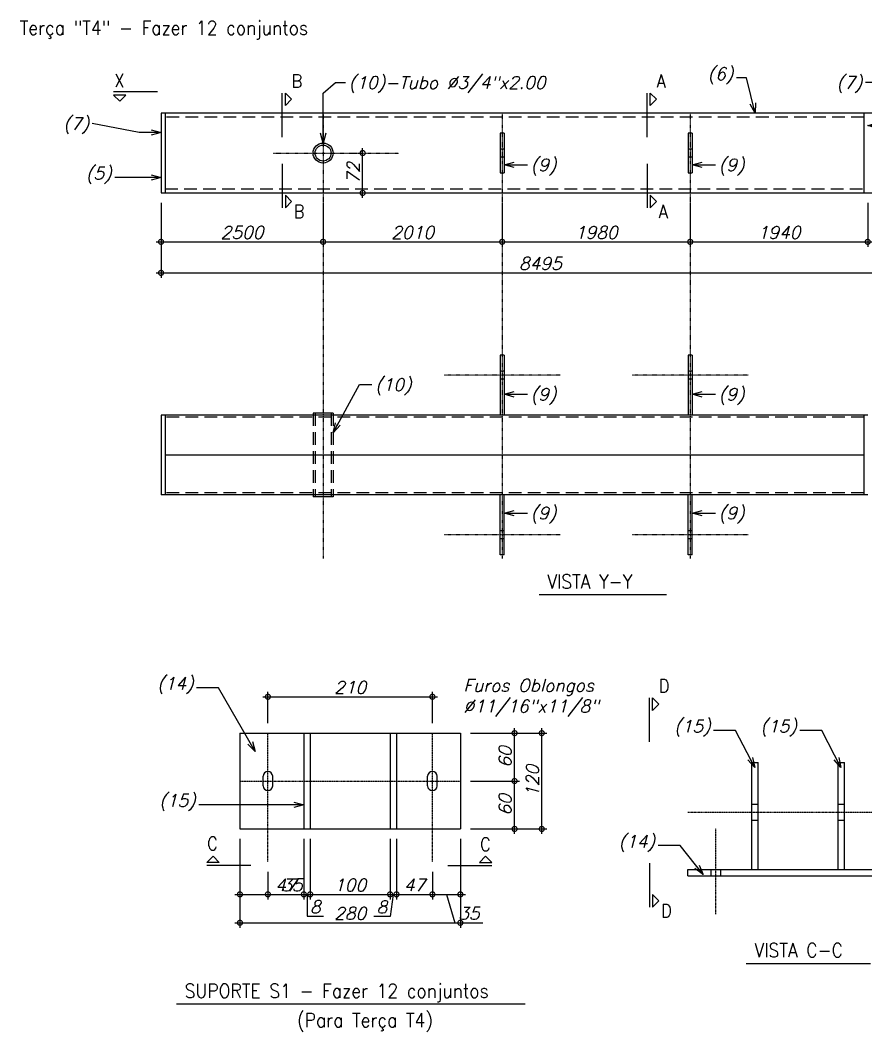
# Model space of a CAD drawing. Header units: millimetres. Extents: x -287396 to 401320, y -174247 to 142644.
# Drawn here: x -114526 to -112409, y 131469 to 134004 of the extents above; entities that cross this region are included whole.
import ezdxf

# ---------------------------------------------------------------- set-up
doc = ezdxf.new("R2010")
doc.units = ezdxf.units.MM
doc.header["$LTSCALE"] = 2.5
for name, pattern in [('DASHDOT', [1, 0.5, -0.25, 0, -0.25]), ('DASHDOT2', [0.5, 0.25, -0.125, 0, -0.125]), ('DASHED', [19.05, 12.7, -6.35])]:
    doc.linetypes.add(name, pattern=pattern)
doc.styles.add('ROMANS', font='romans', dxfattribs={"oblique": 15})
doc.dimstyles.new('Esc. 12.5', dxfattribs={"dimscale": 12.5, "dimtxt": 2.5, "dimasz": 2, "dimexe": 1, "dimexo": 2, "dimtad": 1, "dimdec": 0, "dimtxsty": 'ROMANS', "dimblk": 'DOTSMALL', "dimcen": 2.5, "dimdle": 1, "dimclrd": 2, "dimclre": 2, "dimadec": 0, "dimazin": 0, "dimtfac": 1, "dimtdec": 0, "dimtmove": 0, "dimatfit": 3, "dimldrblk": 'OPEN30', "dimfxl": 1, "dimarcsym": 0})

# ---------------------------------------------------------------- blocks, each defined once
blk = doc.blocks.new('_DotSmall')
at = {"color": 0, "linetype": 'ByBlock', "const_width": 0.5}
blk.add_lwpolyline([(-0.0625, 0, 1), (0.0625, 0, 1)], format="xyb", close=True, dxfattribs=at)
blk = doc.blocks.new('_OPEN30')
at = {"color": 0, "linetype": 'ByBlock', "ltscale": 0.5}
for p, q in [((-1, 0.27), (0, 0)), ((0, 0), (-1, -0.27)), ((0, 0), (-1, 0))]:
    blk.add_line(p, q, dxfattribs=at)
blk = doc.blocks.new('*D343')
at = {"color": 2, "lineweight": -2}
for p, q in [((-113319, 133546.1), (-113319, 133436.1)), ((-112848.1, 133546.1), (-112848.1, 133436.1)), ((-113331.5, 133448.6), (-112835.6, 133448.6))]:
    blk.add_line(p, q, dxfattribs=at)
at = {"layer": 'DEFPOINTS', "color": 0}
for p in [(-113319, 133571.1), (-112848.1, 133571.1), (-112848.1, 133448.6)]:
    blk.add_point(p, dxfattribs=at)
at = {"color": 2, "lineweight": -2, "xscale": 25, "yscale": 25, "zscale": 25, "rotation": 180}
blk.add_blockref('_DotSmall', (-113319, 133448.6), dxfattribs=at)
at = {"color": 2, "lineweight": -2, "xscale": 25, "yscale": 25, "zscale": 25}
blk.add_blockref('_DotSmall', (-112848.1, 133448.6), dxfattribs=at)
at = {"color": 0, "insert": (-113083.5, 133472), "char_height": 31.25, "attachment_point": 5, "style": 'ROMANS'}
blk.add_mtext('1980', dxfattribs=at)
blk = doc.blocks.new('*D344')
at = {"color": 2, "lineweight": -2}
for p, q in [((-112848.1, 133546.1), (-112848.1, 133436.1)), ((-112403.5, 133546.1), (-112403.5, 133436.1)), ((-112860.6, 133448.6), (-112391, 133448.6))]:
    blk.add_line(p, q, dxfattribs=at)
at = {"layer": 'DEFPOINTS', "color": 0}
for p in [(-112848.1, 133571.1), (-112403.5, 133571.1), (-112403.5, 133448.6)]:
    blk.add_point(p, dxfattribs=at)
at = {"color": 2, "lineweight": -2, "xscale": 25, "yscale": 25, "zscale": 25, "rotation": 180}
blk.add_blockref('_DotSmall', (-112848.1, 133448.6), dxfattribs=at)
at = {"color": 2, "lineweight": -2, "xscale": 25, "yscale": 25, "zscale": 25}
blk.add_blockref('_DotSmall', (-112403.5, 133448.6), dxfattribs=at)
at = {"color": 0, "insert": (-112625.8, 133472), "char_height": 31.25, "attachment_point": 5, "style": 'ROMANS'}
blk.add_mtext('1940', dxfattribs=at)
blk = doc.blocks.new('*D278')
at = {"color": 2, "lineweight": -2}
for p, q in [((-113767.4, 133546.1), (-113767.4, 133436.1)), ((-113319, 133546.1), (-113319, 133436.1)), ((-113779.9, 133448.6), (-113306.5, 133448.6))]:
    blk.add_line(p, q, dxfattribs=at)
at = {"layer": 'DEFPOINTS', "color": 0}
for p in [(-113767.4, 133571.1), (-113319, 133571.1), (-113319, 133448.6)]:
    blk.add_point(p, dxfattribs=at)
at = {"color": 2, "lineweight": -2, "xscale": 25, "yscale": 25, "zscale": 25, "rotation": 180}
blk.add_blockref('_DotSmall', (-113767.4, 133448.6), dxfattribs=at)
at = {"color": 2, "lineweight": -2, "xscale": 25, "yscale": 25, "zscale": 25}
blk.add_blockref('_DotSmall', (-113319, 133448.6), dxfattribs=at)
at = {"color": 0, "insert": (-113543.2, 133472), "char_height": 31.25, "attachment_point": 5, "style": 'ROMANS'}
blk.add_mtext('2010', dxfattribs=at)
blk = doc.blocks.new('*D279')
at = {"color": 2, "lineweight": -2}
for p, q in [((-114173.2, 133546.1), (-114173.2, 133358.3)), ((-112273.6, 133546.1), (-112273.6, 133358.3)), ((-114185.7, 133370.8), (-112261.1, 133370.8))]:
    blk.add_line(p, q, dxfattribs=at)
at = {"layer": 'DEFPOINTS', "color": 0}
for p in [(-114173.2, 133571.1), (-112273.6, 133571.1), (-112273.6, 133370.8)]:
    blk.add_point(p, dxfattribs=at)
at = {"color": 2, "lineweight": -2, "xscale": 25, "yscale": 25, "zscale": 25, "rotation": 180}
blk.add_blockref('_DotSmall', (-114173.2, 133370.8), dxfattribs=at)
at = {"color": 2, "lineweight": -2, "xscale": 25, "yscale": 25, "zscale": 25}
blk.add_blockref('_DotSmall', (-112273.6, 133370.8), dxfattribs=at)
at = {"color": 0, "insert": (-113223.4, 133394.3), "char_height": 31.25, "attachment_point": 5, "style": 'ROMANS'}
blk.add_mtext('8495', dxfattribs=at)
blk = doc.blocks.new('*D281')
at = {"color": 2, "lineweight": -2}
for p, q in [((-114173.2, 133546.1), (-114173.2, 133436.1)), ((-113767.4, 133546.1), (-113767.4, 133436.1)), ((-114185.7, 133448.6), (-113754.9, 133448.6))]:
    blk.add_line(p, q, dxfattribs=at)
at = {"layer": 'DEFPOINTS', "color": 0}
for p in [(-114173.2, 133571.1), (-113767.4, 133571.1), (-113767.4, 133448.6)]:
    blk.add_point(p, dxfattribs=at)
at = {"color": 2, "lineweight": -2, "xscale": 25, "yscale": 25, "zscale": 25, "rotation": 180}
blk.add_blockref('_DotSmall', (-114173.2, 133448.6), dxfattribs=at)
at = {"color": 2, "lineweight": -2, "xscale": 25, "yscale": 25, "zscale": 25}
blk.add_blockref('_DotSmall', (-113767.4, 133448.6), dxfattribs=at)
at = {"color": 0, "insert": (-113970.3, 133472), "char_height": 31.25, "attachment_point": 5, "style": 'ROMANS'}
blk.add_mtext('2500', dxfattribs=at)
blk = doc.blocks.new('*D284')
at = {"color": 2, "lineweight": -2}
for p, q in [((-112403.5, 133546.1), (-112403.5, 133436.1)), ((-112329.5, 133546.1), (-112329.5, 133436.1)), ((-112416, 133448.6), (-112317, 133448.6))]:
    blk.add_line(p, q, dxfattribs=at)
at = {"layer": 'DEFPOINTS', "color": 0}
for p in [(-112403.5, 133571.1), (-112329.5, 133571.1), (-112329.5, 133448.6)]:
    blk.add_point(p, dxfattribs=at)
at = {"color": 2, "lineweight": -2, "xscale": 25, "yscale": 25, "zscale": 25, "rotation": 180}
blk.add_blockref('_DotSmall', (-112403.5, 133448.6), dxfattribs=at)
at = {"color": 2, "lineweight": -2, "xscale": 25, "yscale": 25, "zscale": 25}
blk.add_blockref('_DotSmall', (-112329.5, 133448.6), dxfattribs=at)
at = {"color": 0, "insert": (-112366.5, 133472), "char_height": 31.25, "attachment_point": 5, "style": 'ROMANS'}
blk.add_mtext('40', dxfattribs=at)
blk = doc.blocks.new('*D349')
at = {"color": 2, "lineweight": -2}
for p, q in [((-113668.4, 133558.6), (-113668.4, 133683.6)), ((-113693.4, 133671.1), (-113680.9, 133671.1)), ((-113693.4, 133571.1), (-113680.9, 133571.1))]:
    blk.add_line(p, q, dxfattribs=at)
at = {"layer": 'DEFPOINTS', "color": 0}
for p in [(-113668.4, 133671.1), (-113668.4, 133671.1), (-113668.4, 133571.1)]:
    blk.add_point(p, dxfattribs=at)
at = {"color": 2, "lineweight": -2, "xscale": 25, "yscale": 25, "zscale": 25}
for p, rotation in [((-113668.4, 133671.1), 90), ((-113668.4, 133571.1), 270)]:
    blk.add_blockref('_DotSmall', p, dxfattribs=dict(at, rotation=rotation))
at = {"color": 0, "insert": (-113691.8, 133621.1), "char_height": 31.25, "attachment_point": 5, "rotation": 90, "style": 'ROMANS'}
blk.add_mtext('72', dxfattribs=at)
blk = doc.blocks.new('*D352')
at = {"color": 2, "lineweight": -2}
for p, q in [((-113975.7, 131952.5), (-113975.7, 131801)), ((-113905.7, 131870), (-113905.7, 131801)), ((-113988.2, 131813.5), (-113905.7, 131813.5)), ((-113905.7, 131813.5), (-113810.7, 131813.5))]:
    blk.add_line(p, q, dxfattribs=at)
at = {"layer": 'DEFPOINTS', "color": 0}
for p in [(-113975.7, 131977.5), (-113905.7, 131895), (-113905.7, 131813.5)]:
    blk.add_point(p, dxfattribs=at)
at = {"color": 2, "lineweight": -2, "xscale": 25, "yscale": 25, "zscale": 25, "rotation": 180}
blk.add_blockref('_DotSmall', (-113975.7, 131813.5), dxfattribs=at)
at = {"color": 2, "lineweight": -2, "xscale": 25, "yscale": 25, "zscale": 25}
blk.add_blockref('_DotSmall', (-113905.7, 131813.5), dxfattribs=at)
at = {"color": 0, "insert": (-113845.7, 131836.9), "char_height": 31.25, "attachment_point": 5, "style": 'ROMANS'}
blk.add_mtext('35', dxfattribs=at)
blk = doc.blocks.new('*D353')
at = {"color": 2, "lineweight": -2}
for p, q in [((-113815.7, 131952.5), (-113815.7, 131801)), ((-113905.7, 131870), (-113905.7, 131801)), ((-113918.2, 131813.5), (-113803.2, 131813.5))]:
    blk.add_line(p, q, dxfattribs=at)
at = {"layer": 'DEFPOINTS', "color": 0}
for p in [(-113815.7, 131977.5), (-113905.7, 131895), (-113815.7, 131813.5)]:
    blk.add_point(p, dxfattribs=at)
at = {"color": 2, "lineweight": -2, "xscale": 25, "yscale": 25, "zscale": 25, "rotation": 180}
blk.add_blockref('_DotSmall', (-113905.7, 131813.5), dxfattribs=at)
at = {"color": 2, "lineweight": -2, "xscale": 25, "yscale": 25, "zscale": 25}
blk.add_blockref('_DotSmall', (-113815.7, 131813.5), dxfattribs=at)
at = {"color": 0, "insert": (-113860.7, 131836.9), "char_height": 31.25, "attachment_point": 5, "style": 'ROMANS'}
blk.add_mtext('47', dxfattribs=at)
blk = doc.blocks.new('*D354')
at = {"color": 2, "lineweight": -2}
for p, q in [((-113815.7, 131952.5), (-113815.7, 131801)), ((-113799.7, 131952.5), (-113799.7, 131801)), ((-113828.2, 131813.5), (-113787.2, 131813.5)), ((-113807.7, 131813.5), (-113807.2, 131758.7)), ((-113807.2, 131758.7), (-113766.7, 131758.7))]:
    blk.add_line(p, q, dxfattribs=at)
at = {"layer": 'DEFPOINTS', "color": 0}
for p in [(-113815.7, 131977.5), (-113799.7, 131977.5), (-113799.7, 131813.5)]:
    blk.add_point(p, dxfattribs=at)
at = {"color": 2, "lineweight": -2, "xscale": 25, "yscale": 25, "zscale": 25, "rotation": 180}
blk.add_blockref('_DotSmall', (-113815.7, 131813.5), dxfattribs=at)
at = {"color": 2, "lineweight": -2, "xscale": 25, "yscale": 25, "zscale": 25}
blk.add_blockref('_DotSmall', (-113799.7, 131813.5), dxfattribs=at)
at = {"color": 0, "insert": (-113786.9, 131782.2), "char_height": 31.2, "attachment_point": 5, "style": 'ROMANS'}
blk.add_mtext('8', dxfattribs=at)
blk = doc.blocks.new('*D355')
at = {"color": 2, "lineweight": -2}
for p, q in [((-113799.7, 131952.5), (-113799.7, 131801)), ((-113599.7, 131952.5), (-113599.7, 131801)), ((-113812.2, 131813.5), (-113587.2, 131813.5))]:
    blk.add_line(p, q, dxfattribs=at)
at = {"layer": 'DEFPOINTS', "color": 0}
for p in [(-113799.7, 131977.5), (-113599.7, 131977.5), (-113599.7, 131813.5)]:
    blk.add_point(p, dxfattribs=at)
at = {"color": 2, "lineweight": -2, "xscale": 25, "yscale": 25, "zscale": 25, "rotation": 180}
blk.add_blockref('_DotSmall', (-113799.7, 131813.5), dxfattribs=at)
at = {"color": 2, "lineweight": -2, "xscale": 25, "yscale": 25, "zscale": 25}
blk.add_blockref('_DotSmall', (-113599.7, 131813.5), dxfattribs=at)
at = {"color": 0, "insert": (-113699.7, 131836.9), "char_height": 31.25, "attachment_point": 5, "style": 'ROMANS'}
blk.add_mtext('100', dxfattribs=at)
blk = doc.blocks.new('*D356')
at = {"color": 2, "lineweight": -2}
for p, q in [((-113599.7, 131952.5), (-113599.7, 131801)), ((-113583.7, 131952.5), (-113583.7, 131801)), ((-113612.2, 131813.5), (-113571.2, 131813.5)), ((-113591.7, 131813.5), (-113599.9, 131758.1)), ((-113599.9, 131758.1), (-113640.4, 131758.1))]:
    blk.add_line(p, q, dxfattribs=at)
at = {"layer": 'DEFPOINTS', "color": 0}
for p in [(-113599.7, 131977.5), (-113583.7, 131977.5), (-113583.7, 131813.5)]:
    blk.add_point(p, dxfattribs=at)
at = {"color": 2, "lineweight": -2, "xscale": 25, "yscale": 25, "zscale": 25, "rotation": 180}
blk.add_blockref('_DotSmall', (-113599.7, 131813.5), dxfattribs=at)
at = {"color": 2, "lineweight": -2, "xscale": 25, "yscale": 25, "zscale": 25}
blk.add_blockref('_DotSmall', (-113583.7, 131813.5), dxfattribs=at)
at = {"color": 0, "insert": (-113620.2, 131781.6), "char_height": 31.2, "attachment_point": 5, "style": 'ROMANS'}
blk.add_mtext('8', dxfattribs=at)
blk = doc.blocks.new('*D303')
at = {"color": 2, "lineweight": -2}
for p, q in [((-113583.7, 131952.5), (-113583.7, 131801)), ((-113493.7, 131870), (-113493.7, 131801)), ((-113596.2, 131813.5), (-113481.2, 131813.5))]:
    blk.add_line(p, q, dxfattribs=at)
at = {"layer": 'DEFPOINTS', "color": 0}
for p in [(-113583.7, 131977.5), (-113493.7, 131895), (-113493.7, 131813.5)]:
    blk.add_point(p, dxfattribs=at)
at = {"color": 2, "lineweight": -2, "xscale": 25, "yscale": 25, "zscale": 25, "rotation": 180}
blk.add_blockref('_DotSmall', (-113583.7, 131813.5), dxfattribs=at)
at = {"color": 2, "lineweight": -2, "xscale": 25, "yscale": 25, "zscale": 25}
blk.add_blockref('_DotSmall', (-113493.7, 131813.5), dxfattribs=at)
at = {"color": 0, "insert": (-113538.7, 131836.9), "char_height": 31.25, "attachment_point": 5, "style": 'ROMANS'}
blk.add_mtext('47', dxfattribs=at)
blk = doc.blocks.new('*D304')
at = {"color": 2, "lineweight": -2}
for p, q in [((-113423.7, 131952.5), (-113423.7, 131801)), ((-113493.7, 131870), (-113493.7, 131801)), ((-113506.2, 131813.5), (-113411.2, 131813.5)), ((-113458.7, 131813.5), (-113437.4, 131742.4)), ((-113437.4, 131742.4), (-113367.3, 131742.4))]:
    blk.add_line(p, q, dxfattribs=at)
at = {"layer": 'DEFPOINTS', "color": 0}
for p in [(-113423.7, 131977.5), (-113493.7, 131895), (-113423.7, 131813.5)]:
    blk.add_point(p, dxfattribs=at)
at = {"color": 2, "lineweight": -2, "xscale": 25, "yscale": 25, "zscale": 25, "rotation": 180}
blk.add_blockref('_DotSmall', (-113493.7, 131813.5), dxfattribs=at)
at = {"color": 2, "lineweight": -2, "xscale": 25, "yscale": 25, "zscale": 25}
blk.add_blockref('_DotSmall', (-113423.7, 131813.5), dxfattribs=at)
at = {"color": 0, "insert": (-113402.4, 131765.8), "char_height": 31.25, "attachment_point": 5, "style": 'ROMANS'}
blk.add_mtext('35', dxfattribs=at)
blk = doc.blocks.new('*D250')
at = {"color": 2, "lineweight": -2}
for p, q in [((-113975.7, 131952.5), (-113975.7, 131729.8)), ((-113423.7, 131952.5), (-113423.7, 131729.8)), ((-113988.2, 131742.3), (-113411.2, 131742.3))]:
    blk.add_line(p, q, dxfattribs=at)
at = {"layer": 'DEFPOINTS', "color": 0}
for p in [(-113975.7, 131977.5), (-113423.7, 131977.5), (-113423.7, 131742.3)]:
    blk.add_point(p, dxfattribs=at)
at = {"color": 2, "lineweight": -2, "xscale": 25, "yscale": 25, "zscale": 25, "rotation": 180}
blk.add_blockref('_DotSmall', (-113975.7, 131742.3), dxfattribs=at)
at = {"color": 2, "lineweight": -2, "xscale": 25, "yscale": 25, "zscale": 25}
blk.add_blockref('_DotSmall', (-113423.7, 131742.3), dxfattribs=at)
at = {"color": 0, "insert": (-113699.7, 131765.8), "char_height": 31.25, "attachment_point": 5, "style": 'ROMANS'}
blk.add_mtext('280', dxfattribs=at)
blk = doc.blocks.new('*D305')
at = {"color": 2, "lineweight": -2}
for p, q in [((-113288, 131965), (-113288, 132110)), ((-113398.7, 132097.5), (-113275.5, 132097.5)), ((-113398.7, 131977.5), (-113275.5, 131977.5))]:
    blk.add_line(p, q, dxfattribs=at)
at = {"layer": 'DEFPOINTS', "color": 0}
for p in [(-113423.7, 132097.5), (-113288, 132097.5), (-113423.7, 131977.5)]:
    blk.add_point(p, dxfattribs=at)
at = {"color": 2, "lineweight": -2, "xscale": 25, "yscale": 25, "zscale": 25}
for p, rotation in [((-113288, 132097.5), 90), ((-113288, 131977.5), 270)]:
    blk.add_blockref('_DotSmall', p, dxfattribs=dict(at, rotation=rotation))
at = {"color": 0, "insert": (-113311.4, 132037.5), "char_height": 31.25, "attachment_point": 5, "rotation": 90, "style": 'ROMANS'}
blk.add_mtext('60', dxfattribs=at)
blk = doc.blocks.new('*D306')
at = {"color": 2, "lineweight": -2}
for p, q in [((-113398.7, 132217.5), (-113275.5, 132217.5)), ((-113288, 132085), (-113288, 132230)), ((-113398.7, 132097.5), (-113275.5, 132097.5))]:
    blk.add_line(p, q, dxfattribs=at)
at = {"layer": 'DEFPOINTS', "color": 0}
for p in [(-113423.7, 132217.5), (-113288, 132217.5), (-113423.7, 132097.5)]:
    blk.add_point(p, dxfattribs=at)
at = {"color": 2, "lineweight": -2, "xscale": 25, "yscale": 25, "zscale": 25}
for p, rotation in [((-113288, 132217.5), 90), ((-113288, 132097.5), 270)]:
    blk.add_blockref('_DotSmall', p, dxfattribs=dict(at, rotation=rotation))
at = {"color": 0, "insert": (-113311.4, 132157.5), "char_height": 31.25, "attachment_point": 5, "rotation": 90, "style": 'ROMANS'}
blk.add_mtext('60', dxfattribs=at)
blk = doc.blocks.new('*D251')
at = {"color": 2, "lineweight": -2}
for p, q in [((-113398.7, 132217.5), (-113207.3, 132217.5)), ((-113219.8, 131965), (-113219.8, 132230)), ((-113398.7, 131977.5), (-113207.3, 131977.5))]:
    blk.add_line(p, q, dxfattribs=at)
at = {"layer": 'DEFPOINTS', "color": 0}
for p in [(-113423.7, 132217.5), (-113219.8, 132217.5), (-113423.7, 131977.5)]:
    blk.add_point(p, dxfattribs=at)
at = {"color": 2, "lineweight": -2, "xscale": 25, "yscale": 25, "zscale": 25}
for p, rotation in [((-113219.8, 132217.5), 90), ((-113219.8, 131977.5), 270)]:
    blk.add_blockref('_DotSmall', p, dxfattribs=dict(at, rotation=rotation))
at = {"color": 0, "insert": (-113243.2, 132097.5), "char_height": 31.25, "attachment_point": 5, "rotation": 90, "style": 'ROMANS'}
blk.add_mtext('120', dxfattribs=at)
blk = doc.blocks.new('*D340')
at = {"color": 2, "lineweight": -2}
for p, q in [((-113918.2, 132308.6), (-113481.2, 132308.6)), ((-113905.7, 132242.5), (-113905.7, 132321.1)), ((-113493.7, 132242.5), (-113493.7, 132321.1))]:
    blk.add_line(p, q, dxfattribs=at)
at = {"layer": 'DEFPOINTS', "color": 0}
for p in [(-113493.7, 132308.6), (-113905.7, 132217.5), (-113493.7, 132217.5)]:
    blk.add_point(p, dxfattribs=at)
at = {"color": 2, "lineweight": -2, "xscale": 25, "yscale": 25, "zscale": 25, "rotation": 180}
blk.add_blockref('_DotSmall', (-113905.7, 132308.6), dxfattribs=at)
at = {"color": 2, "lineweight": -2, "xscale": 25, "yscale": 25, "zscale": 25}
blk.add_blockref('_DotSmall', (-113493.7, 132308.6), dxfattribs=at)
at = {"color": 0, "insert": (-113699.7, 132332.1), "char_height": 31.25, "attachment_point": 5, "style": 'ROMANS'}
blk.add_mtext('210', dxfattribs=at)

msp = doc.modelspace()

# ---------------------------------------------------------------- linework, layer by layer
at = {"color": 4}
for p, q in [((-114182.137, 133824.304), (-114292.31, 133824.304)), ((-114261.06, 133816.492), (-114292.31, 133816.492)), ((-114276.685, 133800.867), (-114292.31, 133816.492)), ((-114261.06, 133816.492), (-114276.685, 133800.867)), ((-113869.762, 133711.268), (-113869.762, 133821.44)), ((-113861.95, 133790.19), (-113861.95, 133821.44)), ((-113846.325, 133805.815), (-113861.95, 133821.44)), ((-113861.95, 133790.19), (-113846.325, 133805.815)), ((-112955.931, 133711.268), (-112955.931, 133821.44)), ((-112948.118, 133790.19), (-112948.118, 133821.44)), ((-112932.493, 133805.815), (-112948.118, 133821.44)), ((-112948.118, 133790.19), (-112932.493, 133805.815)), ((-113869.762, 133644.251), (-113869.762, 133534.079)), ((-112955.931, 133644.251), (-112955.931, 133534.079)), ((-113861.95, 133565.329), (-113846.325, 133549.704)), ((-113861.95, 133565.329), (-113861.95, 133534.079)), ((-112948.118, 133565.329), (-112932.493, 133549.704)), ((-112948.118, 133565.329), (-112948.118, 133534.079)), ((-113846.325, 133549.704), (-113861.95, 133534.079)), ((-112932.493, 133549.704), (-112948.118, 133534.079)), ((-112950.084, 132195.492), (-112950.084, 132305.664)), ((-112942.271, 132274.414), (-112942.271, 132305.664)), ((-112926.646, 132290.039), (-112942.271, 132305.664)), ((-112942.271, 132274.414), (-112926.646, 132290.039)), ((-114042.992, 131909.185), (-114058.617, 131893.56)), ((-114027.367, 131893.56), (-114042.992, 131909.185)), ((-113376.092, 131893.56), (-113360.467, 131909.185)), ((-113360.467, 131909.185), (-113344.842, 131893.56)), ((-114027.367, 131893.56), (-114058.617, 131893.56)), ((-113948.444, 131885.747), (-114058.617, 131885.747)), ((-113455.014, 131885.747), (-113344.842, 131885.747)), ((-113376.092, 131893.56), (-113344.842, 131893.56)), ((-112950.084, 131892.037), (-112950.084, 131781.865)), ((-112942.271, 131813.115), (-112926.646, 131797.49)), ((-112942.271, 131813.115), (-112942.271, 131781.865)), ((-112926.646, 131797.49), (-112942.271, 131781.865))]:
    msp.add_line(p, q, dxfattribs=at)
for p, q in [((-112273.635, 133771.104), (-114173.231, 133771.104)), ((-114173.231, 133771.104), (-114173.231, 133571.104)), ((-114163.231, 133771.104), (-114163.231, 133571.104)), ((-112413.501, 133771.104), (-112413.501, 133571.104)), ((-113313.982, 133721.104), (-113323.982, 133721.104)), ((-113323.982, 133721.104), (-113323.982, 133621.104)), ((-113313.982, 133721.104), (-113313.982, 133621.104)), ((-112843.106, 133721.104), (-112853.106, 133721.104)), ((-112853.106, 133721.104), (-112853.106, 133621.104)), ((-112843.106, 133721.104), (-112843.106, 133621.104)), ((-113313.982, 133681.135), (-113323.982, 133681.135)), ((-112843.106, 133681.135), (-112853.106, 133681.135)), ((-113313.982, 133661.104), (-113323.982, 133661.104)), ((-112843.106, 133661.104), (-112853.106, 133661.104)), ((-113323.982, 133621.104), (-113313.982, 133621.104)), ((-112853.106, 133621.104), (-112843.106, 133621.104)), ((-114173.231, 133571.104), (-112273.635, 133571.104)), ((-113313.982, 133164.458), (-113323.982, 133164.458)), ((-113323.982, 133164.458), (-113323.982, 133014.458)), ((-113313.982, 133164.458), (-113313.982, 133014.458)), ((-112843.106, 133164.458), (-112853.106, 133164.458)), ((-112853.106, 133164.458), (-112853.106, 133014.458)), ((-112843.106, 133164.458), (-112843.106, 133014.458)), ((-113313.982, 133124.458), (-113323.982, 133124.458)), ((-112843.106, 133124.458), (-112853.106, 133124.458)), ((-113313.982, 133104.458), (-113323.982, 133104.458)), ((-112843.106, 133104.458), (-112853.106, 133104.458)), ((-113742.425, 133019.458), (-113792.425, 133019.458)), ((-112403.501, 133014.458), (-114173.231, 133014.458)), ((-114173.231, 133014.458), (-114173.231, 132814.458)), ((-114163.231, 133014.458), (-114163.231, 132814.458)), ((-112413.501, 133014.458), (-112413.501, 132814.458)), ((-114163.231, 132914.458), (-112413.501, 132914.458)), ((-112403.501, 132814.458), (-114173.231, 132814.458)), ((-113742.425, 132809.458), (-113792.425, 132809.458)), ((-113323.982, 132664.458), (-113323.982, 132814.458)), ((-113313.982, 132664.458), (-113313.982, 132814.458)), ((-112853.106, 132664.458), (-112853.106, 132814.458)), ((-112843.106, 132664.458), (-112843.106, 132814.458)), ((-113313.982, 132724.458), (-113323.982, 132724.458)), ((-112843.106, 132724.458), (-112853.106, 132724.458)), ((-113313.982, 132704.458), (-113323.982, 132704.458)), ((-112843.106, 132704.458), (-112853.106, 132704.458)), ((-113313.982, 132664.458), (-113323.982, 132664.458)), ((-112843.106, 132664.458), (-112853.106, 132664.458)), ((-113975.691, 132217.486), (-113423.691, 132217.486)), ((-113975.691, 132217.486), (-113975.691, 131977.486)), ((-113815.691, 132217.486), (-113815.691, 131977.486)), ((-113799.691, 132217.486), (-113799.691, 131977.486)), ((-113599.691, 132217.486), (-113599.691, 131977.486)), ((-113583.691, 132217.486), (-113583.691, 131977.486)), ((-113423.691, 132217.486), (-113423.691, 131977.486)), ((-112693.685, 131875.566), (-112693.685, 132143.566)), ((-112693.685, 132143.566), (-112677.685, 132143.566)), ((-112677.685, 131875.566), (-112677.685, 132143.566)), ((-112477.685, 131875.566), (-112477.685, 132143.566)), ((-112477.685, 132143.566), (-112461.685, 132143.566)), ((-112461.685, 131875.566), (-112461.685, 132143.566)), ((-113917.691, 132085.486), (-113917.691, 132109.486)), ((-113893.691, 132085.486), (-113893.691, 132109.486)), ((-113505.691, 132085.486), (-113505.691, 132109.486)), ((-113481.691, 132085.486), (-113481.691, 132109.486)), ((-112693.685, 132039.566), (-112677.685, 132039.566)), ((-112477.685, 132039.566), (-112461.685, 132039.566)), ((-112693.685, 131999.566), (-112677.685, 131999.566)), ((-112477.685, 131999.566), (-112461.685, 131999.566)), ((-113975.691, 131977.486), (-113423.691, 131977.486)), ((-112853.685, 131875.566), (-112301.685, 131875.566)), ((-112853.685, 131859.566), (-112853.685, 131875.566)), ((-112853.685, 131859.566), (-112301.685, 131859.566)), ((-112795.685, 131859.566), (-112795.685, 131875.566)), ((-112771.685, 131859.566), (-112771.685, 131875.566))]:
    msp.add_line(p, q)
at = {"color": 2, "linetype": 'DASHED'}
for p, q in [((-112413.501, 133761.104), (-114163.231, 133761.104)), ((-114163.231, 133581.104), (-112413.501, 133581.104)), ((-113792.425, 133019.458), (-113792.425, 132809.458)), ((-113787.425, 133019.458), (-113787.425, 132809.458)), ((-113747.425, 133019.458), (-113747.425, 132809.458)), ((-113742.425, 133019.458), (-113742.425, 132809.458)), ((-112413.501, 133009.458), (-114163.231, 133009.458)), ((-112413.501, 132819.458), (-114163.231, 132819.458))]:
    msp.add_line(p, q, dxfattribs=at)
at = {"color": 2, "linetype": 'DASHDOT'}
for p, q in [((-113767.425, 133771.104), (-113767.425, 133571.104)), ((-113767.425, 133771.104), (-113767.425, 132654.767)), ((-113318.982, 133771.104), (-113318.982, 133571.104)), ((-113318.982, 133771.104), (-113318.982, 132654.767)), ((-112848.106, 133771.104), (-112848.106, 133571.104)), ((-112848.106, 133771.104), (-112848.106, 132654.767)), ((-113892.755, 133671.104), (-113578.143, 133671.104)), ((-113173.775, 133114.458), (-113464.732, 133114.458)), ((-112702.899, 133114.458), (-112993.856, 133114.458)), ((-113173.775, 132714.458), (-113464.732, 132714.458)), ((-112702.899, 132714.458), (-112993.856, 132714.458))]:
    msp.add_line(p, q, dxfattribs=at)
at = {"color": 2}
for p, q in [((-113226.707, 132564.8), (-112907.657, 132564.8)), ((-112707.835, 131640.613), (-112396.658, 131640.613)), ((-114134.724, 131539.226), (-113261.535, 131539.226))]:
    msp.add_line(p, q, dxfattribs=at)
at = {"color": 2, "linetype": 'DASHDOT2'}
for p, q in [((-113905.691, 131894.96), (-113905.691, 132217.486)), ((-113493.691, 131894.96), (-113493.691, 132217.486)), ((-113975.691, 132097.486), (-113423.691, 132097.486)), ((-112853.685, 132019.566), (-111745.396, 132019.566)), ((-112783.685, 131763.722), (-112783.685, 131978.962))]:
    msp.add_line(p, q, dxfattribs=at)
for radius in [25, 20]:
    msp.add_circle((-113767.425, 133671.104), radius)
for centre, start, end in [((-113905.691, 132109.486), 0, 180), ((-113493.691, 132109.486), 0, 180), ((-113905.691, 132085.486), 180, 0), ((-113493.691, 132085.486), 180, 0)]:
    msp.add_arc(centre, 12, start, end)

# ---------------------------------------------------------------- texts
at = {"style": 'ROMANS', "width": 0.9}
for s, height, p in [('Terça "T4" - Fazer 12 conjuntos', 35, (-114527.205, 133967.198)), ('X', 33, (-114290.605, 133836.28)), ('B', 33, (-113846.33, 133835.139)), ('A', 33, (-112932.498, 133835.139)), ('B', 33, (-113840.711, 133508.155)), ('A', 33, (-112926.88, 133508.155)), ('VISTA Y-Y', 35, (-113206.041, 132580.245)), ('D', 33, (-112926.651, 132319.362)), ('C', 33, (-114057.875, 131924.452)), ('C', 33, (-113374.363, 131922.426)), ('D', 33, (-112921.033, 131755.942)), ('VISTA C-C', 35, (-112687.169, 131656.059)), ('SUPORTE S1 - Fazer 12 conjuntos', 35, (-114114.057, 131554.671)), ('(Para Terça T4)', 35, (-113832.645, 131480.897))]:
    msp.add_text(s, height=height, dxfattribs=at).set_placement(p)
at = {"char_height": 31.25, "style": 'ROMANS'}
for s, insert, attachment_point in [('(6)', (-112740.12, 133843.634), 9), ('(10)-Tubo %%c3/4"x2.00', (-113703.264, 133863.281), 1), ('(9)', (-113247.612, 133656.815), 1), ('(9)', (-112776.736, 133656.815), 1), ('(5)', (-114297.151, 133594.262), 9), ('(10)', (-113637.181, 133106.331), 1), ('(9)', (-113247.612, 133082.143), 1), ('(9)', (-112776.736, 133082.143), 1), ('(9)', (-113247.612, 132784.527), 1), ('(9)', (-112776.736, 132784.527), 1), ('(14)', (-114091.91, 132315.828), 9), ('Furos Oblongos\\P%%c11/16"x11/8"', (-113415.998, 132352.751), 1), ('(15)', (-112797.213, 132208.701), 9), ('(15)', (-112581.213, 132208.701), 9), ('(15)', (-114086.629, 132022.573), 9), ('(14)', (-112936.336, 131920.071), 9)]:
    msp.add_mtext(s, dxfattribs=dict(at, insert=insert, attachment_point=attachment_point))
at = {"char_height": 31.25, "width": 75.23508, "attachment_point": 3, "style": 'ROMANS'}
for insert in [(-112417.319, 133863.401), (-114353.525, 133760.506)]:
    msp.add_mtext('(7)', dxfattribs=dict(at, insert=insert))

# ---------------------------------------------------------------- dimensions: what is measured, and where the dimension line sits
dim = msp.add_linear_dim(base=(-113668.365, 133671.104), p1=(-113668.365, 133571.104), p2=(-113668.365, 133671.104), angle=90, text='72', dimstyle='Esc. 12.5')
dim.commit()
dim.dimension.update_dxf_attribs({"geometry": '*D349', "text_midpoint": (-113691.802, 133621.104)})
for base, p1, p2, text, picture, middle in [((-112273.635, 133370.823), (-114173.231, 133571.104), (-112273.635, 133571.104), '8495', '*D279', (-113223.433, 133394.261)), ((-113767.425, 133448.587), (-114173.231, 133571.104), (-113767.425, 133571.104), '2500', '*D281', (-113970.328, 133472.024)), ((-113318.982, 133448.587), (-113767.425, 133571.104), (-113318.982, 133571.104), '2010', '*D278', (-113543.204, 133472.024))]:
    dim = msp.add_linear_dim(base=base, p1=p1, p2=p2, text=text, dimstyle='Esc. 12.5')
    dim.commit()
    dim.dimension.update_dxf_attribs({"geometry": picture, "text_midpoint": middle})
for base, p1, p2, text, override, picture, middle in [((-112848.106, 133448.587), (-113318.982, 133571.104), (-112848.106, 133571.104), '1980', {"dimtmove": 1}, '*D343', (-113083.544, 133472.024)), ((-112403.501, 133448.587), (-112848.106, 133571.104), (-112403.501, 133571.104), '1940', {"dimtmove": 1}, '*D344', (-112625.804, 133472.024)), ((-113493.691, 132308.618), (-113905.691, 132217.486), (-113493.691, 132217.486), '210', {"dimlfac": 0.5, "dimtmove": 1}, '*D340', (-113699.691, 132332.056)), ((-113423.691, 131742.33), (-113975.691, 131977.486), (-113423.691, 131977.486), '280', {"dimlfac": 0.5, "dimtmove": 1}, '*D250', (-113699.691, 131765.768)), ((-113815.691, 131813.468), (-113905.691, 131894.96), (-113815.691, 131977.486), '47', {"dimlfac": 0.5, "dimtmove": 1}, '*D353', (-113860.691, 131836.905)), ((-113493.691, 131813.468), (-113583.691, 131977.486), (-113493.691, 131894.96), '47', {"dimlfac": 0.5, "dimtmove": 1}, '*D303', (-113538.691, 131836.905))]:
    dim = msp.add_linear_dim(base=base, p1=p1, p2=p2, text=text, dimstyle='Esc. 12.5', override=override)
    dim.commit()
    dim.dimension.update_dxf_attribs({"geometry": picture, "text_midpoint": middle})
dim = msp.add_linear_dim(base=(-112329.495, 133448.587), p1=(-112403.501, 133571.104), p2=(-112329.495, 133571.104), text='40', dimstyle='Esc. 12.5', override={"dimtmove": 1})
dim.commit()
dim.dimension.update_dxf_attribs({"geometry": '*D284', "text_midpoint": (-112366.498, 133448.587), "dimtype": 160})
for base, p1, p2, picture, middle in [((-113287.993, 132217.486), (-113423.691, 132097.486), (-113423.691, 132217.486), '*D306', (-113311.431, 132157.486)), ((-113219.795, 132217.486), (-113423.691, 131977.486), (-113423.691, 132217.486), '*D251', (-113243.232, 132097.486)), ((-113287.993, 132097.486), (-113423.691, 131977.486), (-113423.691, 132097.486), '*D305', (-113311.431, 132037.486))]:
    dim = msp.add_linear_dim(base=base, p1=p1, p2=p2, angle=90, dimstyle='Esc. 12.5', override={"dimlfac": 0.5, "dimtmove": 1})
    dim.commit()
    dim.dimension.update_dxf_attribs({"geometry": picture, "text_midpoint": middle})
for base, p1, p2, override, picture, middle in [((-113905.691, 131813.468), (-113975.691, 131977.486), (-113905.691, 131894.96), {"dimlfac": 0.5}, '*D352', (-113845.679, 131836.905)), ((-113599.691, 131813.468), (-113799.691, 131977.486), (-113599.691, 131977.486), {"dimlfac": 0.5, "dimtmove": 1}, '*D355', (-113699.691, 131836.905)), ((-113423.691, 131813.468), (-113493.691, 131894.96), (-113423.691, 131977.486), {"dimlfac": 0.5, "dimtmove": 1}, '*D304', (-113429.55, 131765.811))]:
    dim = msp.add_linear_dim(base=base, p1=p1, p2=p2, dimstyle='Esc. 12.5', override=override)
    dim.commit()
    dim.dimension.update_dxf_attribs({"geometry": picture, "text_midpoint": middle})
for base, p1, p2, picture, middle in [((-113799.691, 131813.468), (-113815.691, 131977.486), (-113799.691, 131977.486), '*D354', (-113799.411, 131758.737)), ((-113583.691, 131813.468), (-113599.691, 131977.486), (-113583.691, 131977.486), '*D356', (-113607.687, 131758.118))]:
    dim = msp.add_linear_dim(base=base, p1=p1, p2=p2, dimstyle='Esc. 12.5', override={"dimlfac": 0.5, "dimtmove": 1})
    dim.commit()
    dim.dimension.update_dxf_attribs({"geometry": picture, "text_midpoint": middle, "dimtype": 160})

# ---------------------------------------------------------------- leaders
at = {"annotation_type": 0, "has_hookline": 1}
for points, hookline_direction, text_width in [([(-112685.301, 133771.104), (-112707.308, 133859.259), (-112732.308, 133859.259)], 1, 62.13), ([(-113767.425, 133696.104), (-113767.425, 133821.447), (-113736.076, 133847.656), (-113711.076, 133847.656)], 0, 543.183), ([(-112403.501, 133739.723), (-112348.321, 133739.723), (-112384.507, 133847.776), (-112409.507, 133847.776)], 1, 62.13), ([(-114173.274, 133722.638), (-114228.455, 133722.638), (-114345.712, 133744.881)], 1, 62.13), ([(-113313.982, 133641.19), (-113255.424, 133641.19)], 0, 62.13), ([(-112843.106, 133641.19), (-112784.549, 133641.19)], 0, 62.13), ([(-114173.231, 133609.887), (-114289.338, 133609.887)], 1, 62.13), ([(-113742.425, 132970.315), (-113676.09, 133090.706), (-113644.993, 133090.706)], 0, 91.892), ([(-113313.982, 133066.518), (-113255.424, 133066.518)], 0, 62.13), ([(-112843.106, 133066.518), (-112784.549, 133066.518)], 0, 62.13), ([(-113313.982, 132768.902), (-113255.424, 132768.902)], 0, 62.13), ([(-112843.106, 132768.902), (-112784.549, 132768.902)], 0, 62.13), ([(-113937.323, 132171.128), (-114029.057, 132331.453), (-114084.097, 132331.453)], 1, 91.892), ([(-112686.523, 132131.049), (-112734.36, 132224.326), (-112789.401, 132224.326)], 1, 91.892), ([(-112470.523, 132131.049), (-112518.36, 132224.326), (-112573.401, 132224.326)], 1, 91.892), ([(-113815.691, 132038.198), (-114078.816, 132038.198)], 1, 91.892), ([(-112815.317, 131863.049), (-112873.483, 131935.696), (-112928.524, 131935.696)], 1, 91.892)]:
    msp.add_leader(points, dimstyle='Esc. 12.5', override={"dimgap": 0.625, "dimtad": 0}, dxfattribs=dict(at, hookline_direction=hookline_direction, text_width=text_width))

doc.saveas('drawing.dxf')
